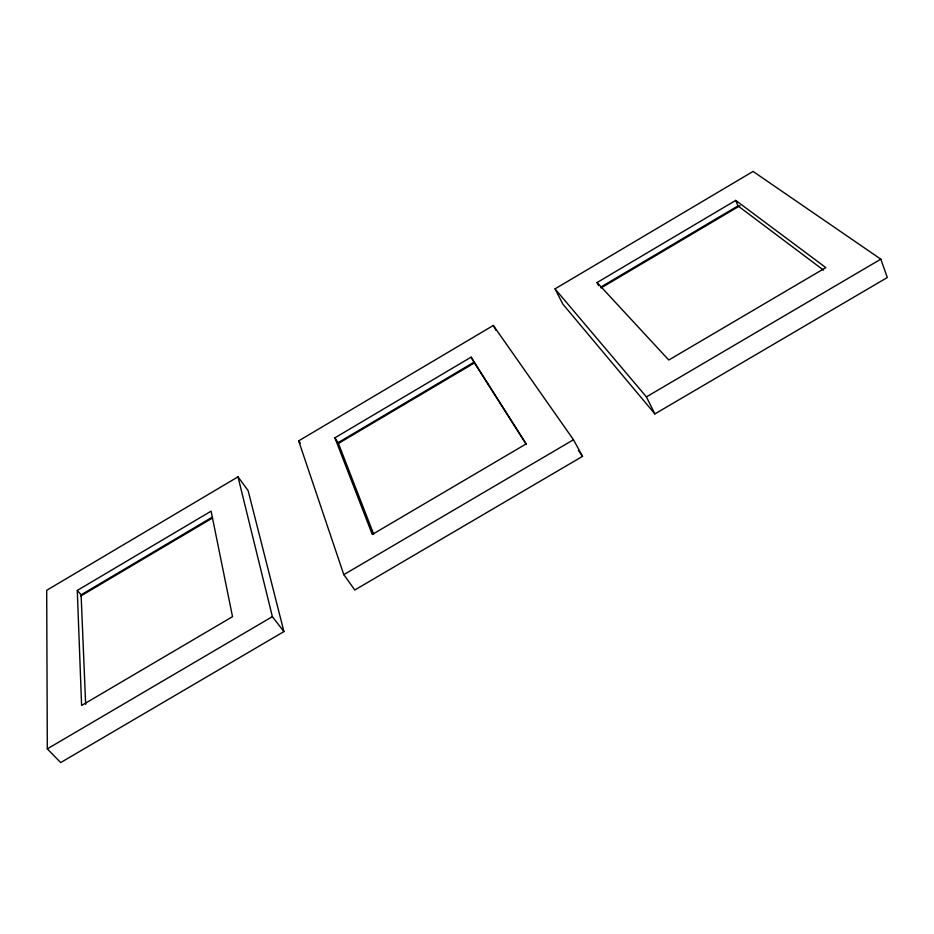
<?xml version="1.0" encoding="UTF-8"?>
<svg xmlns="http://www.w3.org/2000/svg" width="934" height="934" viewBox="0 0 934 934"><rect width="100%" height="100%" fill="white"/><g stroke="black" fill="none" stroke-linecap="round" stroke-linejoin="round"><path stroke-width="1.4" d="M238.007 476.842L46.7 590.288L47.307 748.87L60.698 762.564L283.924 631.582L248.105 490.572L238.007 476.842L272.366 616.65L283.924 631.582M298.658 440.883L493.304 325.464L573.476 439.739L582.547 456.352L354.792 589.996L343.817 574.667L298.658 440.883L300.281 443.218M555.018 288.875L753.061 171.436L880.82 259.162L887.3 277.526L654.874 413.914L562.875 304.134L555.018 288.875L646.41 396.892L654.874 413.914M77.277 590.44L211.107 511.167L232.519 616.673L81.597 705.474L77.277 590.44L81.106 594.818L85.659 704.329M334.886 437.836L471.098 357.162L526.216 443.883L372.269 534.458L334.886 437.836L338.108 442.646L373.705 534.225M597.083 282.535L735.723 200.401L825.843 267.614L668.779 360.022L597.083 282.535L598.636 285.676M81.106 594.818L212.123 517.238M338.108 442.646L473.982 362.194L526.204 444.409M600.912 287.03L737.977 205.877L823.496 270.124M80.861 595.962L212.17 518.207M338.096 443.65L474.449 362.917M601.076 287.952L740.032 205.678M47.307 748.87L272.366 616.65M343.817 574.667L573.476 439.739M646.41 396.892L880.82 259.162M578.38 450.375L582.547 456.352M471.098 357.162L473.982 362.194M493.304 325.464L496.071 330.449M735.723 200.401L737.977 205.877"/></g></svg>
